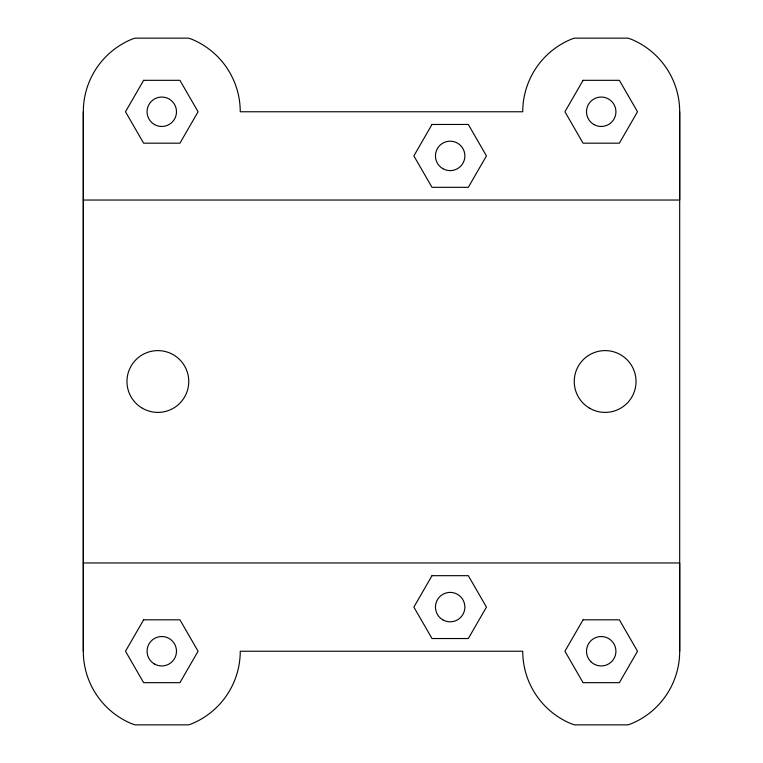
<?xml version="1.0" encoding="UTF-8"?>
<svg xmlns="http://www.w3.org/2000/svg" width="763" height="763" viewBox="0 0 763 763"><rect width="100%" height="100%" fill="white"/><g stroke="black" fill="none" stroke-linecap="round" stroke-linejoin="round"><path stroke-width="1.14" d="M83.31 562.96L679.69 562.96L679.69 651.24A78.475 78.475 0 0 1 631.249 723.744L627.978 724.85L574.463 724.85L571.191 723.744A78.475 78.475 0 0 1 522.75 651.24L240.25 651.24A78.475 78.475 0 0 1 191.809 723.744L188.537 724.85L135.022 724.85L131.751 723.744A78.475 78.475 0 0 1 83.31 651.24L83.31 111.76A78.475 78.475 0 0 1 131.751 39.256L135.022 38.15L188.537 38.15L191.809 39.256A78.475 78.475 0 0 1 240.25 111.76L522.75 111.76A78.475 78.475 0 0 1 571.191 39.256L574.463 38.15L627.978 38.15L631.249 39.256A78.475 78.475 0 0 1 679.69 111.76L679.69 200.04L83.31 200.04M679.69 651.24L679.69 111.76M83.31 111.76L83.31 651.24M143.635 80.325L125.494 111.76L143.635 143.186L179.925 143.186L198.075 111.76L179.925 80.325L143.635 80.325M143.635 619.814L125.494 651.24L143.635 682.675L179.925 682.675L198.075 651.24L179.925 619.814L143.635 619.814M432.011 124.464L413.87 155.9L432.011 187.326L468.31 187.326L486.451 155.9L468.31 124.464L432.011 124.464M583.075 80.325L564.925 111.76L583.075 143.186L619.365 143.186L637.506 111.76L619.365 80.325L583.075 80.325M432.011 575.674L413.87 607.1L432.011 638.536L468.31 638.536L486.451 607.1L468.31 575.674L432.011 575.674M583.075 619.814L564.925 651.24L583.075 682.675L619.365 682.675L637.506 651.24L619.365 619.814L583.075 619.814M590.81 661.645A14.716 14.716 0 0 0 615.426 655.055A14.716 14.716 0 0 0 597.41 637.029A14.716 14.716 0 0 0 590.81 661.645M593.862 124.503A14.716 14.716 0 0 0 615.932 111.76A14.716 14.716 0 0 0 593.862 99.018A14.716 14.716 0 0 0 593.862 124.503M154.422 124.503A14.716 14.716 0 0 0 176.491 111.76A14.716 14.716 0 0 0 154.422 99.018A14.716 14.716 0 0 0 154.422 124.503M154.422 663.982A14.716 14.716 0 0 0 176.491 651.24A14.716 14.716 0 0 0 154.422 638.497A14.716 14.716 0 0 0 154.422 663.982M442.807 619.842A14.716 14.716 0 0 0 464.877 607.1A14.716 14.716 0 0 0 442.807 594.358A14.716 14.716 0 0 0 442.807 619.842M442.807 168.642A14.716 14.716 0 0 0 464.877 155.9A14.716 14.716 0 0 0 442.807 143.158A14.716 14.716 0 0 0 442.807 168.642M589.694 408.262A30.901 30.901 0 0 0 636.037 381.5A30.901 30.901 0 0 0 589.694 354.738A30.901 30.901 0 0 0 589.694 408.262M142.414 408.262A30.901 30.901 0 0 0 188.757 381.5A30.901 30.901 0 0 0 142.414 354.738A30.901 30.901 0 0 0 142.414 408.262"/></g></svg>
